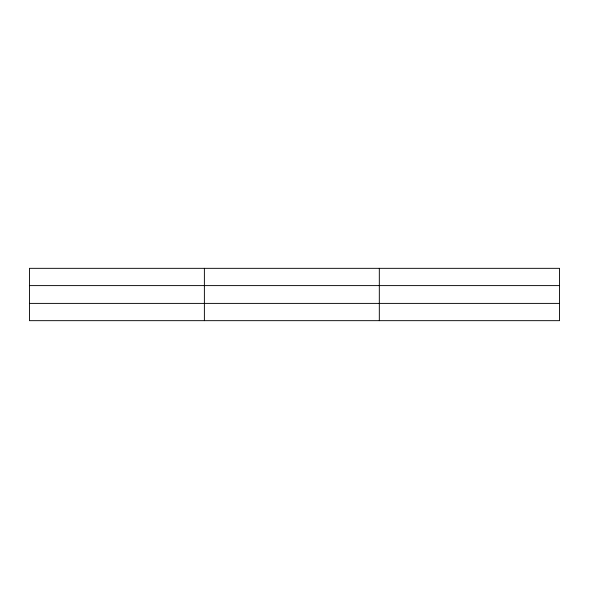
<?xml version="1.0" encoding="UTF-8"?>
<svg xmlns="http://www.w3.org/2000/svg" width="589" height="589" viewBox="0 0 589 589"><rect width="100%" height="100%" fill="white"/><g stroke="black" fill="none" stroke-linecap="round" stroke-linejoin="round"><path stroke-width="0.88" d="M204.383 268.334L204.383 320.666M379.316 268.334L379.316 320.666M559.55 303.394L559.55 320.666L29.45 320.666L29.45 268.334L559.55 268.334L559.55 303.394L29.45 303.394M29.45 285.606L559.55 285.606"/></g></svg>
